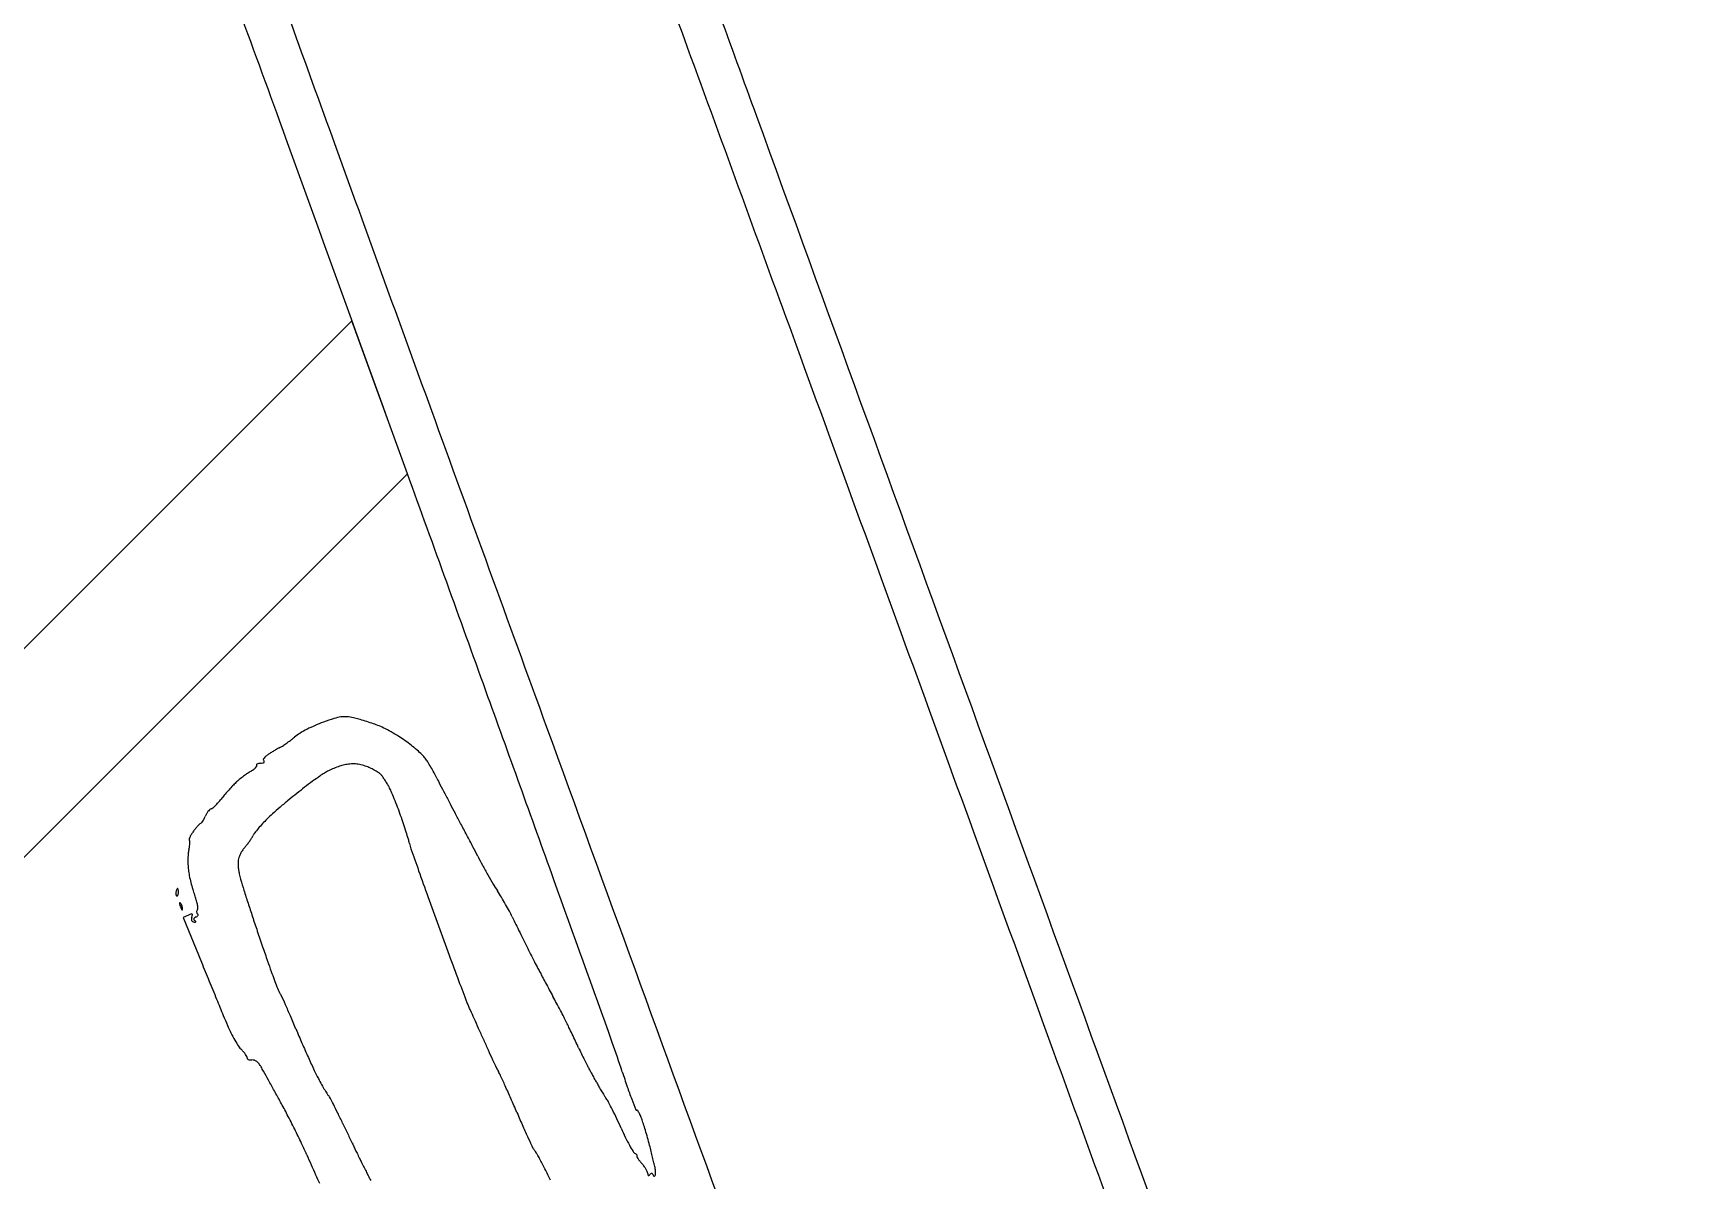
# Model space of a CAD drawing. Header units: metres. Extents: x 26.3 to 44.2, y 14.4 to 19.6.
# Drawn here: x 28.7696 to 28.8705, y 15.5252 to 15.5957 of the extents above; entities that cross this region are included whole.
import ezdxf

# ---------------------------------------------------------------- set-up
doc = ezdxf.new("R2010")
doc.units = ezdxf.units.M
doc.header["$MEASUREMENT"] = 0
doc.layers.add('Frame(Steel)', color=140, linetype='Continuous')
doc.layers.add('Suspensions', color=6, linetype='Continuous')

msp = doc.modelspace()

# ---------------------------------------------------------------- linework, layer by layer
at = {"layer": 'Frame(Steel)'}
for p, q in [((28.78914691682085, 15.57800431030523), (28.43628036076823, 15.22513775425262)), ((28.79255525648715, 15.5686030752531), (28.43908993548667, 15.21513775425261))]:
    msp.add_line(p, q, dxfattribs=at)
at = {"layer": 'Suspensions'}
for p, q in [((28.79255525648715, 15.5686030752531), (28.78914691681721, 15.57800431031527)), ((28.79255525649079, 15.56860307524305), (28.78914691682085, 15.57800431030523)), ((28.77910473384933, 15.5415100613222), (28.77879400038948, 15.54136970998397)), ((28.77879400038948, 15.54136970998397), (28.77990722666732, 15.53862048544605))]:
    msp.add_line(p, q, dxfattribs=at)
for points in [[(28.80365453022755, 15.61140393423787, -5e-06), (28.80972229165918, 15.59481243747512, -0.000212), (28.81641032528297, 15.57650026192034, -0.000128), (28.8243255789982, 15.55478214723026, -0.000139), (28.83223256013898, 15.53305071892552, -0.00023), (28.83889578970214, 15.51469548026182, -9e-06), (28.84491144920834, 15.49809943150136, -0.061218)], [(28.81193442089462, 15.52332571095103, -0.000105), (28.80110986022916, 15.55303640247546, -0.000166), (28.79404283752781, 15.57246634105923, -0.000276), (28.7880937947789, 15.58886764735399, -9e-06), (28.78271807773075, 15.60371463670833, -0.091432)]]:
    msp.add_lwpolyline(points, format="xyb", dxfattribs=at)
for points in [[(28.77843938335919, 15.54313730413616, 0.16338), (28.77841367881203, 15.54311681696677, 0.034154), (28.77838538863566, 15.54306571716956, 0.032473), (28.77835934658701, 15.54299906268939, 0.02576), (28.77833976400786, 15.54292424892109, 0.049364), (28.77833164124237, 15.54284780629353, 0.059701), (28.77833970369018, 15.54277615928453, 0.070517), (28.77836174628008, 15.5427196838196, 0.156651), (28.77839525470394, 15.54268864718883, 0.281567), (28.77843173706983, 15.54269277126249, 0.118528), (28.77846376923638, 15.54273292785867, 0.069269), (28.77848634320137, 15.54280614991212, 0.035865), (28.77849487295466, 15.54290170004406, 0.021914), (28.77849230029747, 15.54299888763562, 0.040274), (28.77848041519316, 15.54307709660747, 0.056204), (28.778462155287, 15.54312813202598, 0.38326)], [(28.77861905621927, 15.54224953861449, 0.174857), (28.77858048738924, 15.54227020991903, 0.447206), (28.77855900614738, 15.54225228860381, 0.078554), (28.77856889503006, 15.54217184431126, 0.017491), (28.77861182194042, 15.54203969661862, 0.017491), (28.77866388091876, 15.54191087272688, 0.078554), (28.77870801418964, 15.54184289237238, 0.447206), (28.77873598937514, 15.5418429717241, 0.174857), (28.77875224755433, 15.54188359842896, 0.057986), (28.77874476310582, 15.54197536354551, 0.037979), (28.77871610710744, 15.54207765331529, 0.037979), (28.778672308279, 15.54217443154613, 0.057986)]]:
    msp.add_lwpolyline(points, format="xyb", close=True, dxfattribs=at)
for centre, radius, start, end in [((32.04577712317084, 16.76556672538288), 3.438774310417196, 199.7456418991645, 199.9800961471444), ((27.69025630174467, 15.19382177054076), 1.164046919011658, 19.91346069499214, 20.32026030231097), ((-14.25421758493607, -0.001050918655485233), 45.77596287956296, 19.88462917569179, 19.91350624841366), ((138.9776115593423, 55.64359149404797), 117.2189044992931, 199.9801340141233, 199.9984686635285), ((14.38183263183122, 10.35636863784147), 15.32436995100646, 19.83168026037772, 19.88462155970611), ((20.4812386905245, 12.55610331919387), 8.840421544583476, 19.75167721215358, 19.83166211710635), ((123.9641995034267, 50.17965956087885), 101.2421371877064, 199.9984945922183, 200.0188918896712), ((28.79266122211374, 15.53888747118151), 0.01540003891404129, 107.4501718436261, 109.9999580076779), ((28.78884978890407, 15.5510125498774), 0.002690020956021598, 98.17674827879762, 107.4501625414763), ((28.78869985503603, 15.55205597376044), 0.001635879805882219, 85.49343273478455, 98.1765264498339), ((28.78860443859909, 15.55084532553168), 0.002850282305147252, 77.12470224956938, 85.49349828010196), ((28.78781250901382, 15.54738080867107), 0.006404157590699208, 74.17028165801896, 77.12451759719312), ((28.78517929504515, 15.53809341876321), 0.01605762469347521, 72.68355529220604, 74.1704744988332), ((28.78497527306201, 15.53743887372114), 0.01674322966670359, 71.20826530348548, 72.68372583284581), ((28.77901435911483, 15.56060150844084), 0.01050047846784104, 307.2273741624261, 308.9968618554814), ((28.78750592938877, 15.55011412317935), 0.002993668979862702, 121.3391001023696, 128.9969238332626), ((28.78972342481725, 15.5464725949887), 0.007257237149672572, 117.3872722980321, 121.3391434508875), ((28.79027369659483, 15.54541046291366), 0.008453449327291574, 113.6618554191646, 117.3873571881209), ((28.79035263404892, 15.54523027089607), 0.008650173206337841, 109.9999391402143, 113.6617445504333), ((28.78715776505855, 15.54385298425976), 0.009967974297631436, 69.03237428799672, 71.20817343971991), ((28.78922059170611, 15.5492358856283), 0.004203351073083343, 63.52839528834502, 69.03254448307558), ((28.78617094380894, 15.54311160781447), 0.01104492479830825, 60.85264767612592, 63.52846816963601), ((28.78587312949844, 15.54257773688194), 0.01165624429792659, 58.20486690024285, 60.85227251989103), ((28.78814901562371, 15.54624904643767), 0.007336733734327038, 54.45995264182431, 58.20492980170321), ((28.78905295987642, 15.54363601762562), 0.009241824362561329, 121.667898899145, 123.0367933842007), ((28.79053305113107, 15.54123658106471), 0.01206103807059326, 120.5468471700455, 121.6680020399141), ((28.78998178896145, 15.54217060380516), 0.01097646974303045, 119.4135432816235, 120.5466153853891), ((28.78606373089977, 15.54912024060064), 0.00299846055765167, 116.4384228785555, 119.4139692807711), ((28.78412957308691, 15.5530100486289), 0.001345681813637849, 296.4379631653566, 303.6749930981574), ((28.77979978081951, 15.55950837959577), 0.00915435688907045, 303.6752053855855, 305.4323179228481), ((28.77913504590691, 15.56044268016593), 0.01030099984083624, 305.4321755636167, 307.2273302134848), ((28.78733043415105, 15.54510318585744), 0.008744949660920227, 51.45968490145697, 54.45974972972655), ((28.78661421877598, 15.54420397623969), 0.009894533236183006, 48.72534336733919, 51.46005571550741), ((28.7873535573143, 15.54504635140709), 0.008773722192543892, 45.96611432267333, 48.72511659174005), ((28.7815993188473, 15.55253903626589), 0.00257449608175088, 300.486254165153, 305.4681395025985), ((28.78243217627939, 15.55137001730628), 0.001139136604211924, 305.4687654028642, 314.633036108926), ((28.78283861546717, 15.55095835182112), 0.0005606374383953264, 314.6320596692825, 327.3976337189605), ((28.78332207266234, 15.55073750977018), 3.30398587794173e-05, 160.5968228890854, 231.7162264315267), ((28.78335331389624, 15.55072650723067), 6.616191442560255e-05, 117.9595597803613, 160.5977890836418), ((28.78327572234335, 15.55067878473222), 4.177312240634035e-05, 327.3977990935652, 51.71722039560387), ((28.78347211974776, 15.55050269591571), 0.0003195516045443691, 101.6213366710059, 117.9604812139003), ((28.78364062131462, 15.5496832864375), 0.001156106845355986, 95.34475154798447, 101.6205080824529), ((28.7834112247404, 15.55213522085379), 0.001306535063262492, 275.3450031229721, 281.4890760957458), ((28.78363416963742, 15.5510383412708), 0.0001872275779460789, 281.4890759043373, 307.2594985662555), ((28.78377237827132, 15.55103798659028), 6.847545112329644e-05, 168.3891258510212, 231.7165320857167), ((28.78395589429726, 15.55100028874613), 0.0002558234140412975, 144.530544770219, 168.3910749415654), ((28.78367136665935, 15.55091000607617), 9.456551841254491e-05, 14.5364376710336, 51.71717987723758), ((28.78372183723859, 15.55092309374695), 4.242564409796715e-05, 307.2582192166986, 14.535336997346), ((28.7842606473209, 15.5507831431782), 0.0006300247008450605, 130.1797739134726, 144.5296276866816), ((28.78488867832615, 15.55003945193733), 0.001603420614780995, 123.0369731947227, 130.1801305048986), ((28.79025728092788, 15.5450775717376), 0.005876196753033988, 112.1877017622635, 115.6678090882739), ((28.79030838622911, 15.54495224728988), 0.00601154064453593, 108.7256314926459, 112.1876375050799), ((28.78944841837976, 15.54748914729625), 0.003332845748860382, 103.3413524129279, 108.7254774090072), ((28.78924206028746, 15.54835933809647), 0.002438521595702003, 95.10369551654301, 103.3415708071697), ((28.7892098417959, 15.54871998270956), 0.002076440709615725, 85.81037376674348, 95.10346545702062), ((28.78920641296532, 15.54867307769105), 0.002123470887067983, 76.62936227631418, 85.8105653802694), ((28.78907689753661, 15.54812825076793), 0.002683480371165694, 68.92568392714236, 76.62906389503128), ((28.78856840598688, 15.54680869945331), 0.004097615912062698, 64.73166175042068, 68.9257029356776), ((28.78856150451669, 15.54679405688983), 0.004113803403296109, 60.55012004746168, 64.73178947621278), ((28.79212850623562, 15.54998509483009), 0.001904128041569075, 37.39456780112688, 45.96637169430105), ((28.79115962936446, 15.54924450288926), 0.003123635652879692, 32.39903448954874, 37.39420615100755), ((28.78496543926513, 15.54531363789708), 0.01045982612019519, 30.3685681634647, 32.39930662425846), ((28.78414003214509, 15.54482993044893), 0.01141652346383705, 28.36418163646522, 30.36879524677663), ((28.79288719407838, 15.53908694235879), 0.01515941246202033, 137.1441041012915, 138.4481419699106), ((28.78653880808954, 15.54497715044003), 0.006499357271504112, 134.6886548359895, 137.1442579718632), ((28.78444827724484, 15.54709051928704), 0.003526707427321571, 130.2750623644009, 134.6885835436991), ((28.78669142128929, 15.54444321332717), 0.006996566797483348, 127.6318366526055, 130.2753466783441), ((28.78667941865597, 15.54445871446466), 0.006976962032582324, 124.9863881230973, 127.6315022171012), ((28.78464508690855, 15.54736550167276), 0.003429016495838213, 120.4861806876625, 124.9863003275086), ((28.80895402680908, 15.51957467670386), 0.03745467896125875, 126.3884304457619, 127.3326595495874), ((28.80651989820476, 15.52287795613712), 0.03335143182780494, 125.4568945537817, 126.388747976561), ((28.79039273776059, 15.54552337875955), 0.005550344263878533, 121.9469881379729, 125.4566532116964), ((28.78886782016595, 15.54796879298208), 0.00266843094280249, 115.6676147888264, 121.9470355026588), ((28.78883390661942, 15.54727656771744), 0.003559709906297976, 56.32629814420613, 60.54966487673582), ((28.79045143193231, 15.54970434882297), 0.0006424321968501458, 41.32548343055662, 56.32674703099597), ((28.78980086482773, 15.54913229942459), 0.001508733571519536, 35.16696397049382, 41.32546508083616), ((28.78603483738599, 15.54647890492632), 0.006115626782281608, 32.99051605578132, 35.16700269487134), ((28.78545232608235, 15.54610079890734), 0.006810093181197008, 30.83709227436214, 32.99020432107388), ((28.78650217805514, 15.5467275279072), 0.005587400086741035, 28.33981690653057, 30.83735565562943), ((28.78826710229975, 15.54767940713175), 0.00358214906829964, 23.43651878472068, 28.34005994735207), ((28.78680572156494, 15.54626918220842), 0.008387110037963892, 25.83779607396589, 28.36375011637693), ((28.81184886463068, 15.55839600215057), 0.01943767705060677, 205.8380728015894, 207.126755892596), ((28.86769216887069, 15.58700524141967), 0.08218290157005227, 207.1266705676627, 207.5683058895042), ((28.77810650980429, 15.5509522330673), 0.003795884224704039, 314.3722003072003, 318.327508183886), ((28.77750227449151, 15.55149009957268), 0.004604834588030867, 318.3272048063238, 321.7491128187247), ((28.78796687618053, 15.54324023758481), 0.008720633933898382, 139.745328789603, 141.7492549031429), ((28.79320906215645, 15.53880162878199), 0.01558953209228325, 138.4480622319738, 139.7452248284744), ((28.8086623614508, 15.52034463033945), 0.0366721439211108, 129.6463387375366, 130.7154702277358), ((28.802511951642, 15.52776693792615), 0.02703273570653613, 128.3026126273508, 129.6462978523429), ((28.80816239828088, 15.52061271341569), 0.03614923040322526, 127.3327591385416, 128.3024271249231), ((28.77210078592627, 15.54067146483653), 0.02120205373034055, 22.12012533515166, 23.43630951210318), ((28.7696524247463, 15.53967628849188), 0.0238449401116498, 20.7890403613302, 22.12012094405935), ((28.87573813295263, 15.59120593495049), 0.09125942976904479, 207.5683229767657, 208.0072081113397), ((28.77880065759553, 15.54807678082935), 0.001428456282202857, 326.0210143321634, 332.4167710616439), ((28.7784950134216, 15.54823644914791), 0.001773292958028723, 332.4169055154783, 337.8553166353517), ((28.78131152599182, 15.54709021618328), 0.001267528159280767, 150.0873454534775, 157.8550525371997), ((28.78129094175713, 15.547102077602), 0.001243770977251447, 142.2093690341387, 150.08810046024), ((28.7811164609925, 15.54723734927141), 0.001022995160323689, 133.8358578815796, 142.2083159525608), ((28.7805812598596, 15.5477947591397), 0.0002502429271657051, 110.0005385183992, 133.8368106729114), ((28.78038192990693, 15.54834240653721), 0.00033255215006951, 290.0000158896997, 310.5906253531208), ((28.77842247564373, 15.55062931167578), 0.00334409596053783, 310.5904753108867, 314.3716536417241), ((28.78939842148166, 15.54183744574885), 0.007806954100422002, 134.5010585318494, 137.3645525770904), ((28.79080226334921, 15.54040892611995), 0.009809812138121663, 131.7963135342987, 134.5010071218138), ((28.80666966372882, 15.5226599479147), 0.03361738702800277, 130.7153119523072, 131.7963607023975), ((28.77048415780289, 15.53999198785263), 0.02295530762571205, 19.41960850988207, 20.78919051975071), ((28.75958561278678, 15.53614971264797), 0.03451131741329574, 18.52114073079792, 19.41976313148757), ((28.86160328386148, 15.5836879148063), 0.07524960198398103, 208.0071365570907, 208.51431796939), ((28.71762169482009, 15.50546568458631), 0.08860830988929794, 28.05802183342257, 28.51432481852463), ((28.78046510722673, 15.5457332511997), 0.001385827260429717, 149.8326424601845, 157.2951856572257), ((28.78171036544855, 15.54500940390266), 0.002826182406871857, 145.4530289147843, 149.8319561754407), ((28.78275311261271, 15.54429147847454), 0.00409217552244695, 142.292497845424, 145.4529618719887), ((28.78195766182105, 15.54490645174539), 0.003086723342748044, 138.3882393680185, 142.2926835511214), ((28.78175557360959, 15.54508597205082), 0.002816413918337108, 134.8321940930832, 138.3886014128497), ((28.77990881275424, 15.54694358078984), 0.0001970178268353632, 110.0001465344103, 134.8319108256093), ((28.77978967675913, 15.54727089985309), 0.0001513083916656621, 290.0003781674359, 319.4677710191706), ((28.7790204341589, 15.54792864740068), 0.001163418076616123, 319.4676360743288, 326.021402966654), ((28.78111015524793, 15.54737413559039), 0.002194230875505637, 327.6709484012677, 332.7293441774483), ((28.78421580933954, 15.54577320208316), 0.001299774767206215, 142.9089168450352, 152.7293573551147), ((28.78890359226813, 15.54222903620896), 0.007176544332988393, 140.137271990292, 142.9091066454115), ((28.78965103961295, 15.54160485086391), 0.008150343530488217, 137.3644905138008, 140.1370126176825), ((28.7618826839188, 15.53691929310906), 0.03208875887543641, 17.57201650525055, 18.52105837244435), ((28.76490328363205, 15.53787585247673), 0.02892031628459214, 16.66447088613047, 17.57203128963763), ((28.65277815044012, 15.47090373610493), 0.162087650731202, 27.7675687300459, 28.05794358523983), ((28.6560287685667, 15.47261461310872), 0.1584142846984984, 27.47624919237965, 27.7677699613171), ((28.78052780121023, 15.5451885580787), 0.001437189387128528, 164.7567383437637, 174.4794954563964), ((28.77699192736727, 15.54615210617367), 0.002227620125604701, 344.7566148471071, 349.7107820560483), ((28.77918383977943, 15.54613298840536), 4.037338664719709e-05, 165.6514120124337, 245.0012783015377), ((28.78002245704542, 15.54591843884296), 0.0009060005774760768, 157.2939813727702, 165.649502470883), ((28.77914224828799, 15.54604379531068), 5.804033344448554e-05, 5.16120523432307, 64.99904966040911), ((28.77792911819964, 15.54598196405138), 0.001275110284214364, 349.71112971895, 357.2343415477458), ((28.77827364036812, 15.54596531788894), 0.0009301862066536263, 357.2345385800665, 5.16248580234935), ((28.78423822340815, 15.54427876405121), 0.002179239446844508, 145.5429642050258, 151.3396023419864), ((28.78355070594736, 15.54475053088825), 0.00134542639384448, 137.2241108142167, 145.5432399999112), ((28.78075515601712, 15.54733702018306), 0.002463120085452431, 317.2246915305606, 321.8943388047292), ((28.7790046746704, 15.54870990577601), 0.004687754841003978, 321.8938235535936, 324.7786282768593), ((28.77904885088212, 15.54867874063536), 0.004633691883874046, 324.7784016724973, 327.6705390906606), ((28.78924548895523, 15.54516242358811), 0.003510926709935293, 12.37680312355999, 16.66431900721714), ((28.79547290699154, 15.54652897562577), 0.002864667369881266, 192.376964680914, 199.1457527547356), ((29.18754869794409, 15.68264786059512), 0.41789692719599, 199.1457195021467, 199.3423585691829), ((28.73513818695312, 15.51375492538332), 0.0692468838650267, 26.93498256481998, 27.47608290112061), ((28.78452877965493, 15.54483790240579), 0.005454561374491127, 178.3654643745576, 182.1780321756332), ((28.78399948734133, 15.54485301224304), 0.004925053432742777, 174.4794201723171, 178.3655350019214), ((28.78330226922382, 15.54479127285079), 0.004227164880843496, 182.178266202392, 186.7938484528877), ((28.78531549252337, 15.54469333574661), 0.003157132250017917, 178.3452448499925, 182.7752610720883), ((28.78317301241712, 15.54475523189125), 0.001013758241970686, 168.0148334473052, 178.3453649686656), ((28.78562381701558, 15.54470828320204), 0.003465818853093973, 182.7752827805187, 187.1159503094123), ((28.78308358752246, 15.54477421416373), 0.0009223408560371832, 157.2099023791045, 168.0147496168776), ((28.78415671546319, 15.54432333885343), 0.00208633919047608, 151.3401735098271, 157.210102743256), ((28.81854552652354, 15.55613396128523), 0.02430933975581052, 206.9350351703587, 208.3875783231114), ((28.82977947385179, 15.56220493991658), 0.03707877020963792, 208.3875146250503, 209.4461039189858), ((28.78369639588585, 15.54483820485993), 0.004624076002847708, 186.7935798186171, 191.2930121741179), ((28.78831898210676, 15.54576130361655), 0.009337929488505687, 191.2930191067009, 193.9525698034132), ((28.7883296406855, 15.54576394137395), 0.009348909605258176, 193.9525082148887, 196.611371454808), ((28.78473612901962, 15.54459745338881), 0.00257123893743954, 187.1156967659583, 192.5451747680204), ((28.78691085723034, 15.54508139951514), 0.004799163227770817, 192.5454222956848, 196.6111626093432), ((28.84939254123481, 15.56372122767103), 0.07000195480693763, 196.6111419201994, 197.1852444300865), ((29.02403899431288, 15.62525132114816), 0.2446058832218413, 199.342245034688, 199.7378147036362), ((28.8278021763658, 15.56108868249124), 0.03480814562868234, 209.4460890461644, 210.5156788926206), ((28.80827910212999, 15.54958154691903), 0.01214618197386974, 210.5158061771782, 212.8616426469682), ((10.1683228439096, 8.853018196938768), 19.79802496329192, 19.72104615296213, 19.75175669059744), ((28.78385431542275, 15.54442884817212), 0.004678683693845469, 196.6116814066164, 201.0746875764406), ((28.77569498215755, 15.54128458972217), 0.004065518987555872, 16.62738221291454, 21.07435162561407), ((28.77701613771873, 15.54167912551787), 0.002686711346558581, 10.56197335799828, 16.62749228567897), ((28.85201441402976, 15.56453194196928), 0.07274630802877645, 197.1851307759513, 197.8392176189618), ((29.17291405354392, 15.6786663183937), 0.4027733425533383, 199.7376981823816, 200.0099675985394), ((28.78650794706125, 15.53551778772151), 0.01377239275148542, 30.97149928575224, 32.86175877975396), ((28.77996566361658, 15.53159129055337), 0.0214025207110392, 29.61274466377596, 30.97132627368373), ((28.77998697709888, 15.53955681583259), 0.002143250124005302, 109.6866942116369, 114.3077746237065), ((28.77929349463298, 15.54149506103284), 8.467965236625667e-05, 61.65235550545258, 109.6879731818055), ((28.78004757565894, 15.54113299596226), 0.0007694858067198626, 160.3104092357867, 170.0546707265241), ((28.77852370944067, 15.54167831216015), 0.0008490128824597394, 340.3100648776274, 349.1956232201159), ((28.77931127258208, 15.54152801437684), 4.723665097241514e-05, 349.1952988097241, 61.65132921964663), ((28.7795425131235, 15.54126116525755), 0.000106560870581807, 124.5876501780882, 161.9226093115447), ((28.77969595331575, 15.54103863772352), 0.0003768614366183874, 109.9996485266188, 124.5875887994416), ((28.77943307460505, 15.54176088839509), 0.0003917420041463151, 290.0004706919012, 303.2971744248572), ((28.7798075880912, 15.54171405085413), 0.0001967874374175306, 161.4242486283391, 182.897301600175), ((28.77978623671624, 15.54171297206969), 0.0001754088269716686, 182.8978957898782, 205.8044831946526), ((28.7798302210911, 15.54170644690535), 0.0002206636330441251, 141.7181553763887, 161.4247987597739), ((28.77976228004378, 15.54170138610285), 0.0001487976117271571, 205.8036005211922, 231.7172594127523), ((28.77957059646231, 15.54155151439014), 0.0001412430317973086, 303.2959461313154, 331.756971995938), ((28.77954301934929, 15.54193312027604), 0.0001452129274076132, 321.7172781080611, 4.730786759631609), ((28.77744884538706, 15.54175980488826), 0.002246546505803236, 4.731041638614071, 10.56203512560563), ((28.77961455476024, 15.54151421606244), 8.964605755939902e-05, 14.9954970180474, 51.71785210082759), ((28.77963155322614, 15.54151876991221), 7.20481772886061e-05, 331.7575223793979, 14.99506962409211), ((28.86881364726739, 15.56993820046273), 0.09039402369586864, 197.839174163572, 198.3949421354294), ((28.97544495553069, 15.60539949742081), 0.2027672388490842, 198.3950054776537, 198.6594826784832), ((28.78103264845054, 15.53219769883722), 0.02017525234531171, 28.24050496984352, 29.6128370787181), ((28.792413700134, 15.5383105234641), 0.007256469030295386, 25.29730038900608, 28.24053735950227), ((28.83002594655985, 15.55608772889904), 0.03434533518874024, 205.2975207651466, 205.9426695383662), ((28.77944136322062, 15.54123928868758), 0.0001540252768706065, 170.0537323454421, 202.153774446741), ((28.77940262077276, 15.54122351566259), 0.0001121950774697278, 202.154259086431, 241.6047971407569), ((28.77951881805427, 15.54143845090402), 0.0003565287964477391, 241.6040216284159, 258.2819682060187), ((28.77951335918125, 15.54127068365704), 7.589244590956413e-05, 161.9241552734395, 208.3348166699542), ((28.77962305875895, 15.54194103781437), 0.0008698120778460697, 258.282291103223, 264.0590030176629), ((28.7796140877261, 15.54132499514067), 0.0001903301014083407, 208.3336956583679, 231.7178096921877), ((28.77905266462027, 15.54061368366208), 0.0007158486466446909, 45.08937836406658, 51.71642322570926), ((28.77953612466111, 15.54110564248874), 2.990560242441858e-05, 264.0593998074149, 330.0137824689678), ((28.77954054748152, 15.54110309074827), 2.479945713953169e-05, 330.0130665988652, 45.08986283856544), ((29.04218290170288, 15.62793641389236), 0.2732077532092592, 198.6594741136221, 198.871010071513), ((29.27037774981203, 15.71415934930646), 0.5064985918112423, 200.0099616096925, 200.22585204304), ((28.90842658187145, 15.59422871600078), 0.1215313117807472, 205.9424594860311, 206.1943316313666), ((28.91859859884521, 15.59923263927862), 0.1328675006235771, 206.194300808279, 206.4436519423306), ((29.02061823078392, 15.62056541955557), 0.2504181373864154, 198.871021935205, 199.084620539384), ((28.88866100645841, 15.58434291631854), 0.09943154261835169, 206.4435831677231, 206.7534385545346), ((28.94165648833176, 15.61105828895962), 0.1587799396834437, 206.7532652454269, 206.9411953601083), ((29.18118320006305, 15.70110720825667), 0.432925330645398, 202.0442617537568, 202.2065233742259), ((28.85179229452769, 15.56215515884666), 0.07177336329903469, 199.0847830803555, 199.6263417803352), ((29.07516367147256, 15.64223463746447), 0.2984560467502244, 200.225871032221, 200.5467271878683), ((28.94863088500296, 15.61460361409308), 0.1666037200263197, 206.9414112666188, 207.1226950751897), ((28.93264079932261, 15.60641312045331), 0.1486380019464084, 207.1227089801152, 207.3017009589213), ((29.18803189531685, 15.7039024271159), 0.4403224838042534, 202.2064521086248, 202.3666510820523), ((28.81341350693268, 15.54846903966092), 0.03102730587533999, 199.6260592411301, 200.6131448270505), ((28.80140821455959, 15.54395348254775), 0.01820087609163406, 200.6133784353627, 202.0851721864369), ((29.35050717713302, 15.74543637827952), 0.5925047594088624, 200.5466365804637, 200.6848339838996), ((28.82307784225055, 15.54985933523981), 0.02534010178445335, 207.3016867648213, 207.9642533132307), ((28.85612260017067, 15.56740371880492), 0.06275348736450148, 207.9647456243676, 208.2248683516582), ((29.06698223298903, 15.68058126130523), 0.3020669656265532, 208.2244904735714, 208.305621293973), ((29.09815054087454, 15.69736720085526), 0.337467971020558, 208.3055600319167, 208.3866908523183), ((29.14415769094323, 15.68584978964561), 0.3928794281710664, 202.3668043624104, 202.5240239567322), ((28.81457997296954, 15.54929799572851), 0.03241562338974665, 202.0851511026749, 202.7853033501507), ((28.7848564977747, 15.53681236573873), 0.0001762695826503453, 202.7847041301119, 230.9676664937847), ((28.78462208606679, 15.53652322297181), 0.0001959566771310992, 24.23453640680725, 50.96807117021908), ((28.65662911917491, 15.4789078037152), 0.1405588296525095, 23.96858150318853, 24.23466298369503), ((29.0620549851711, 15.67786134189356), 0.2964391070908247, 208.3867079775498, 208.4760893890586), ((28.75362096492187, 15.51056174374846), 0.05444648735101784, 27.97781288900258, 28.47628538473862), ((28.83815420796824, 15.55894856632465), 0.0616060485083726, 202.5239516759686, 203.1420570466983), ((28.73889454601585, 15.51548065615201), 0.05053008985968715, 23.11354013305008, 23.96861837885201), ((28.70163499497941, 15.49957775416548), 0.09104152571462841, 22.56324271794031, 23.113510326991), ((28.79854219961713, 15.53703314018651), 0.002507093267919984, 200.6848010487466, 207.2713142001623), ((28.79183592361877, 15.53357598926148), 0.00503784081298418, 24.49478909216846, 27.27166503705602), ((28.70077484752758, 15.49208785332094), 0.1051047434465784, 24.18912749166107, 24.49439922436665), ((28.73614763769314, 15.50128013658097), 0.0742319718267416, 27.58239605611162, 27.97750736018747), ((28.74154257033882, 15.50409808235227), 0.06814541972241263, 27.18341776004247, 27.58265434785361), ((28.78937678884855, 15.53810086817108), 0.008560189723039673, 203.1418461988374, 206.5380913811073), ((28.78925983107603, 15.53804250191445), 0.008429477294772563, 206.5383580571587, 209.9740139790096), ((28.84001803918456, 15.55707702744525), 0.05881184712429526, 202.5633364490581, 203.4835017236358), ((28.70314225573735, 15.49315082709273), 0.102509645239432, 23.81670128947484, 24.18935271101354), ((28.67231290917559, 15.47954343723956), 0.136208453344849, 23.51528233169653, 23.81642877549785), ((28.78444660610122, 15.52613223131068), 0.0199141020444802, 26.18514100228187, 27.18299799275028), ((28.77027594091041, 15.51916377983769), 0.03570546258960704, 25.63743013526936, 26.18540592629676), ((28.70311181631881, 15.48693017446821), 0.1102039521533023, 25.40090512876272, 25.63742202262744), ((28.78833201272535, 15.53750735557623), 0.007358389765985095, 209.9738042814555, 213.3993784054537), ((28.78318841127707, 15.5341158655487), 0.00119731514663815, 213.399784609499, 226.5132930212975), ((28.78081667144894, 15.5316154455168), 0.002249023511784266, 41.33083584522369, 46.51269967433007), ((28.84569063764667, 15.55954139783246), 0.06499662639975198, 203.4833370892751, 204.3370402554796), ((28.85663984041464, 15.55974981386453), 0.06481264114886345, 203.5155084206866, 204.1485105831011), ((28.84209400181361, 15.55322823775124), 0.048871738552332, 204.1483793710528, 204.9305783158087), ((28.69558286508462, 15.48335548489204), 0.1185384294667646, 25.16670618529077, 25.4007020675132), ((28.72923609374876, 15.49916755487117), 0.08135561950650037, 24.85642958456115, 25.16674333676965), ((28.82833265009299, 15.54507514697041), 0.02785809067517155, 204.8565502607148, 205.7162121047299), ((28.75103520849424, 15.51429446581304), 0.05746265227468051, 17.8367689435253, 19.72107008052487), ((28.78132245108947, 15.53206025465616), 0.001575474541690071, 34.56488476623153, 41.33115402334318), ((28.78158542514866, 15.53224142989714), 0.001256131741937253, 27.69353759290768, 34.56490880561689), ((28.78259491813922, 15.53277127788015), 0.0001160374550256304, 348.2836692059662, 27.69460835301536), ((28.78277002283624, 15.53273496096144), 6.279367624809514e-05, 168.2815014576622, 221.0259122867752), ((28.78285263913212, 15.53280685135313), 0.0001723093406561379, 221.0277981586271, 245.9125628485154), ((28.78292545549057, 15.53296971619015), 0.000350711070408416, 245.9116310353987, 262.5774950725704), ((28.78297210647628, 15.53332785927118), 0.0007118797026760246, 262.5780324081962, 272.3916100323091), ((28.78301818463734, 15.53222452514072), 0.0003924161817507541, 69.7457206648132, 92.3911150017724), ((28.78294861352008, 15.53203598059968), 0.0005933867873403681, 53.13367000268163, 69.74595939479916), ((28.78282723672193, 15.53187413242788), 0.0007956914037574206, 38.95740868655526, 53.13330043266182), ((28.78243288132189, 15.53155526365769), 0.001302833863127598, 29.15953957503159, 38.95779002357493), ((28.83930293653678, 15.55665229109671), 0.05798594432171569, 204.3370616042855, 205.1884729710242), ((28.84292627051535, 15.55361508737038), 0.04978952056321424, 204.930560926139, 205.575251336752), ((28.82778195682743, 15.54480988838747), 0.02724684179992369, 205.7161441394695, 206.5902443133434), ((28.82520189141801, 15.54351858363285), 0.02436167187996928, 206.5905520860912, 207.4405883730689), ((28.80664507203139, 15.53388293203293), 0.00345231207391825, 207.4402026184039, 211.0346450770741), ((28.71305187757081, 15.49284350642733), 0.08075296809441539, 28.94475020938961, 29.15972391107493), ((27.71231857953551, 14.93938990131749), 1.224334196869015, 28.91514087070883, 28.94470549277364), ((27.67753670357998, 14.92017789563501), 1.264069320589069, 28.8811973492071, 28.91511645043123), ((28.7970444506177, 15.53677736214737), 0.01128698894889778, 205.1885730092119, 208.0516087597568), ((28.8064258075349, 15.54177639054674), 0.02191714146639669, 208.0516735057826, 209.157931824761), ((28.80022251190179, 15.5331775511028), 0.002447109466887418, 205.5752795074813, 211.33847818681), ((28.79618259500873, 15.5307175260493), 0.002282864292735636, 24.79935650233262, 31.33846763946548), ((28.72057660553633, 15.49578397618789), 0.08556922902321065, 24.31995818371353, 24.7991793851319), ((28.79821965996979, 15.52881347436894), 0.006380641165829442, 29.27862553638099, 31.03482139502906), ((28.78445789518573, 15.52109739231678), 0.02215796959004063, 28.58371613020323, 29.27882639580062), ((28.78267442302214, 15.5201256316738), 0.0241890017671809, 27.89601766032488, 28.58379413289953), ((28.78821110662219, 15.52305676359562), 0.01792430707235981, 27.0346938525595, 27.89573077590445), ((28.85581933624928, 15.54801106593673), 0.05261242461965643, 197.8366716212166, 198.8941150239833), ((27.39840446738516, 14.76620232793618), 1.582853386550299, 28.85273298139334, 28.8813808710007), ((28.7994386003923, 15.53787802696265), 0.01391599765563705, 209.1576608781481, 210.7124152999988), ((28.80358718906868, 15.54034259168676), 0.01874143725011151, 210.71267025061, 211.6800464467403), ((28.78786956483917, 15.53064274511593), 0.0002717124303735012, 211.6793200070123, 231.7166965250165), ((28.7875512201943, 15.53023939687954), 0.0002421290945944098, 27.72038210552515, 51.71851534200319), ((28.73360775331419, 15.50189531560735), 0.06117885498468958, 27.23797449718612, 27.71925833760972), ((28.73170376352623, 15.50081271936258), 0.07335850001760261, 23.65282809449335, 24.31997826668848), ((28.7013244989661, 15.48750692286825), 0.1065239027071726, 23.14842242516672, 23.65285365344531), ((28.81013288813014, 15.5342431732387), 0.006686671477591857, 207.0345305789604, 209.3954915396221), ((28.81357440214661, 15.5361820567717), 0.01063677123317413, 209.395711240185, 211.0632181815122), ((28.81309728791306, 15.53589473075544), 0.01007982040260576, 211.0635595225255, 212.7471084246556), ((28.80778197235896, 15.53247615705804), 0.003760071549777345, 212.7467614847064, 216.2614674030022), ((28.80315262099102, 15.52908035241344), 0.001981216047284792, 28.19706778605095, 36.26144193522089), ((28.8311255995981, 15.53955933890713), 0.02651238018328357, 198.8941051456599, 200.6599261269603), ((28.87494640968393, 15.55608286373244), 0.07334495719149456, 200.6599529631097, 201.2035742995906), ((28.75495694104567, 15.51360007817372), 0.03403512385626133, 27.3822700266728, 28.85268873569505), ((28.73375659450607, 15.50261907380666), 0.0579105746436918, 26.39482292280718, 27.38236686645721), ((28.76063596517362, 15.51580845389372), 0.03077984754583094, 26.11657435500396, 27.23818758013488), ((28.74064870864014, 15.50600947404184), 0.05303991110956702, 25.37050556092778, 26.11672315629598), ((28.87779706193096, 15.56295529577859), 0.08540062009857763, 203.1484878591963, 203.764988959739), ((28.78681552408295, 15.52032144161022), 0.02051818596799706, 26.74709380174079, 28.197345215228), ((28.78512211921923, 15.51946801433175), 0.02241448714449604, 25.18864676521586, 26.74706794780289), ((28.80661217832885, 15.52957285785867), 4.865724178978313e-05, 201.2036378714211, 290.0795726044943), ((28.80664565574936, 15.52948127655837), 4.885107707602876e-05, 31.38953844370488, 110.0800601358806), ((28.80442511013443, 15.52812644304595), 0.002650080915900771, 26.88301096381266, 31.38885797003346), ((28.80419352781601, 15.52800902915322), 0.002909727584098432, 21.56437488868541, 26.88321830326927), ((28.7357525835501, 15.50360960687812), 0.0556823179200221, 25.40022947174478, 26.39487795918948), ((29.08340690232263, 15.66854647083058), 0.326303541004212, 205.3704442109619, 205.4980991945154), ((28.8434972195596, 15.54785230487141), 0.04792289976980545, 203.7650026538834, 204.7151904169939), ((28.78197061292874, 15.51798583766546), 0.02589713549992415, 23.79009475095415, 25.18855278056482), ((28.82144637586786, 15.53538861132819), 0.01724440354058877, 203.7902138027699, 205.8257647302844), ((28.80160459666995, 15.52698585040924), 0.005693512637067078, 18.34580327554807, 21.56446853958066), ((28.79365141072409, 15.52434856395787), 0.01407256070445659, 16.77464813679484, 18.34567380331666), ((28.77656987709319, 15.51919946804122), 0.03191330003712713, 15.92298956145934, 16.7748592881049), ((28.76579246196009, 15.51787374733897), 0.02242784456720182, 23.43844674485179, 25.40020632125399), ((29.062215053433, 15.65843839214123), 0.3028244500217816, 205.497937255167, 205.6329260960896), ((29.03617823848918, 15.64594665286945), 0.2739460968718017, 205.6331928420615, 205.7617645578007), ((28.90911255683975, 15.57805310734459), 0.1201548937642336, 204.7152079084853, 205.0417936306521), ((28.80046027115565, 15.52729119423395), 0.0002295377838127321, 205.0420163954803, 231.6071079422861), ((28.81607362206708, 15.53278830002028), 0.01127547547099668, 205.8255846696617, 208.6242297894535), ((28.81734172696125, 15.53348043068247), 0.01272016743642833, 208.6243942204706, 210.6778200086264), ((28.77589156722157, 15.5190058817804), 0.03261869348609494, 15.07467632323369, 15.92310835041271), ((28.79026806869634, 15.52287817495308), 0.01772982351327126, 13.7354769130626, 15.07457863271382), ((28.85962870970324, 15.55855499902257), 0.07984730211595639, 203.4383822768795, 203.9214995741309), ((28.85738478712573, 15.55755976723893), 0.0773925771173361, 203.9215979383997, 204.4161743394162), ((28.8188130781434, 15.54104702602579), 0.03259252916662114, 205.7616081467459, 206.377880065828), ((28.89861447577449, 15.58062215689221), 0.1216680816316967, 206.3777813651054, 206.5120826569112), ((29.01074562906061, 15.63656063167751), 0.2469777320831957, 206.5125842780958, 206.591652450687), ((28.80014900031683, 15.52689837885803), 0.0002716542499398716, 31.96161396641419, 51.60569536299625), ((28.79163231510832, 15.52158419491122), 0.01031030345985704, 30.53568891339351, 31.96302291834517), ((28.79276968426121, 15.52225519354326), 0.008989755184183726, 28.57095627894428, 30.53523668469682), ((28.78894819907678, 15.52017410333387), 0.01334115558779446, 27.1099351137498, 28.57118687306066), ((28.59760710491183, 15.42221796337357), 0.2282988715976245, 27.01690567783888, 27.10995401865556), ((28.80667915575359, 15.52715504171442), 0.000322547892518639, 210.6779716070204, 239.690360506247), ((28.80610115211982, 15.52616631161568), 0.0008227360935979883, 53.16671184041017, 59.68956418653378), ((28.80643561019642, 15.52661283639653), 0.0002648413143471069, 37.98600914955837, 53.16845619214209), ((28.80665231544922, 15.52668913609856), 2.661668935690803e-05, 110.0004199361954, 205.0730790828409), ((28.80748341483926, 15.52707796961086), 0.0009441774210830464, 205.0727598325167, 212.4297600159194), ((28.80663506113403, 15.52673654131439), 2.383096550266877e-05, 290.0000453574659, 4.187486839671572), ((28.80658977677478, 15.52673322715239), 6.92364372232697e-05, 4.186355831332117, 37.98389791713614), ((28.80793862002546, 15.52736717371887), 0.001483483250453404, 212.4294451505191, 218.9859599909741), ((28.8093529151455, 15.52851192073103), 0.003303009674498593, 218.986595292675, 222.5906610684377), ((28.8052719114619, 15.5247604979982), 0.002240253226209422, 36.88997634436044, 42.5901890785088), ((28.71354440437607, 15.5041245411099), 0.09671222312896721, 13.51413408599018, 13.73552490916464), ((28.72791739402837, 15.50757884599409), 0.08192996843733812, 13.26347234256731, 13.51419857369043), ((28.73313492899514, 15.50880919129809), 0.0765693322382389, 13.03508272527213, 13.26311985248011), ((28.85008216549744, 15.55424469349243), 0.06937272695726628, 204.4161956612257, 204.8951876805274), ((29.0105493635766, 15.63646130185162), 0.2467577647775729, 206.5914275522412, 206.6704957248321), ((28.89746571252621, 15.57965911003986), 0.1202097457116634, 206.6705025898668, 206.805949796866), ((28.80208845729478, 15.53146811554748), 0.0133491226289132, 206.8057815523638, 207.9810222802811), ((28.52501129116209, 15.3852027574769), 0.3097867703355701, 26.94268281558209, 27.01670896013864), ((28.54759058440181, 15.39667753289839), 0.2844590197011202, 26.86824056555108, 26.94295425938927), ((28.80542857332819, 15.52487810624426), 0.002044358766329312, 30.78425295418099, 36.88939261455167), ((28.80572595751731, 15.52505525384505), 0.001698210491576005, 24.48383267926916, 30.7847803820052), ((28.80700482177392, 15.52563762697726), 0.0002929872879891421, 1.364082465506724, 24.48439079247671), ((28.80775652199742, 15.52565552285544), 0.0004589259307231605, 181.3636106724719, 192.0573197634039), ((28.80736038523062, 15.52557090710649), 5.385289659654688e-05, 192.0573364612196, 243.7395181356517), ((28.80735415485564, 15.5255582769028), 3.976958674408651e-05, 243.7381938471085, 307.1400492580318), ((28.80720100843349, 15.525760467588), 0.0002934128397436723, 307.141375998355, 321.7174469293961), ((28.80759946567325, 15.52544598169205), 0.0002141987742550015, 122.2346140480893, 141.7173857526303), ((28.80753315008041, 15.52555114575126), 8.987163642797816e-05, 84.9713809415006, 122.2338110291819), ((28.80753423350993, 15.52556343781533), 7.753191783765192e-05, 44.07980429084615, 84.97272526156488), ((28.80747676357455, 15.52550778658701), 0.000157530997114416, 20.00006650921191, 44.07934794998484), ((28.8078942685642, 15.52565974365473), 0.000286767738890183, 199.9995276661169, 213.2434673982133), ((28.80770953778059, 15.52553866208229), 6.589173392130773e-05, 213.2457385694671, 252.6936071084806), ((28.80770112348278, 15.52551164779804), 3.759735380126361e-05, 252.6892110567186, 309.4698467079212), ((28.80765493614254, 15.5255677274482), 0.0001102485585133531, 309.4732130709485, 335.0007894849431), ((28.80137029864792, 15.5246064974454), 0.006529196936515947, 11.65086856032769, 13.03580528457902), ((28.80752703174567, 15.52562737574955), 0.0002513777708431495, 334.999209777529, 352.0885907690355), ((28.80683934700246, 15.52573421338203), 0.0009450915349950076, 4.805530510482124, 11.64965334383817), ((28.80685854079883, 15.52572025318081), 0.0009262898859722715, 352.089757014475, 358.5661225964157), ((28.80671601824288, 15.52572382363153), 0.001068857158038739, 358.5659643362267, 4.806681993659022)]:
    msp.add_arc(centre, radius, start, end, dxfattribs=at)

doc.saveas('drawing.dxf')
